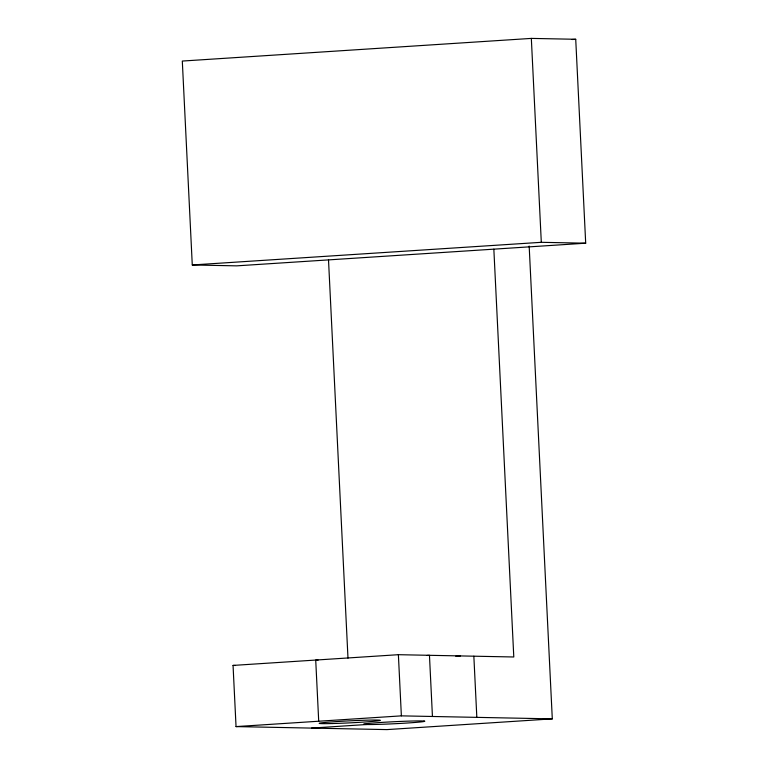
<?xml version="1.0" encoding="UTF-8"?>
<svg xmlns="http://www.w3.org/2000/svg" width="768" height="768" viewBox="0 0 768 768"><rect width="100%" height="100%" fill="white"/><g stroke="black" fill="none" stroke-linecap="round" stroke-linejoin="round"><path stroke-width="1.15" d="M531.331 38.4L182.304 61.056L192.278 264.97L236.669 265.853L585.696 243.197L575.722 39.283L531.331 38.4L541.306 242.314L585.696 243.197M572.131 39.514L575.722 39.283M192.278 264.97L541.306 242.314M529.171 246.058L552.298 718.867L386.966 729.6L236.045 726.595L233.05 665.424L398.381 654.691L513.792 656.986L493.843 249.158M427.114 655.459L429.456 655.306L432.442 716.477M455.798 656.237L460.522 655.93M236.045 726.595L401.376 715.862L552.298 718.867M311.501 728.093L366.624 724.512M318.086 660.106L315.715 660.058L318.71 721.229M233.05 665.424L235.44 665.472M473.846 656.189L476.832 717.36M398.381 654.691L401.376 715.862M328.512 259.891L347.99 658.147M424.003 721.046L421.219 720.931A30.643 1.018 -2.8 0 0 383.52 722.294A30.643 1.018 -2.8 0 0 364.339 724.416L367.114 724.531A30.643 1.018 -2.8 0 0 404.822 723.168A30.643 1.018 -2.8 0 0 424.003 721.046M332.573 723.533A30.643 1.018 -2.8 0 0 380.304 720.432A30.643 1.018 -2.8 0 0 336.461 721.584A30.643 1.018 -2.8 0 0 332.573 723.533"/></g></svg>
